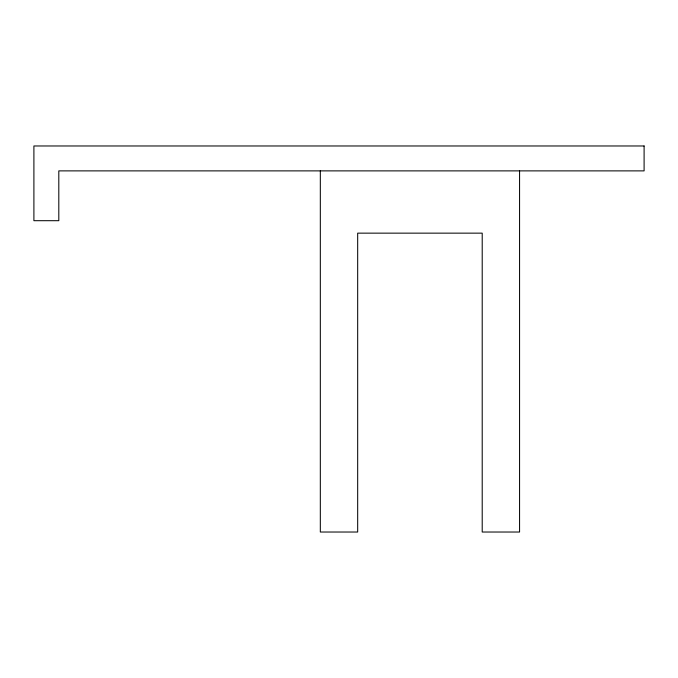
<?xml version="1.0" encoding="UTF-8"?>
<svg xmlns="http://www.w3.org/2000/svg" width="678" height="678" viewBox="0 0 678 678"><rect width="100%" height="100%" fill="white"/><g stroke="black" fill="none" stroke-linecap="round" stroke-linejoin="round"><path stroke-width="1.02" d="M519.568 170.881L519.568 532.027L482.211 532.027L482.211 233.147L357.679 233.147L357.679 532.027L320.321 532.027L320.321 170.881M644.1 145.973L33.9 145.973L33.9 220.697L58.808 220.697L58.808 170.881L644.1 170.881L644.1 145.973"/></g></svg>
